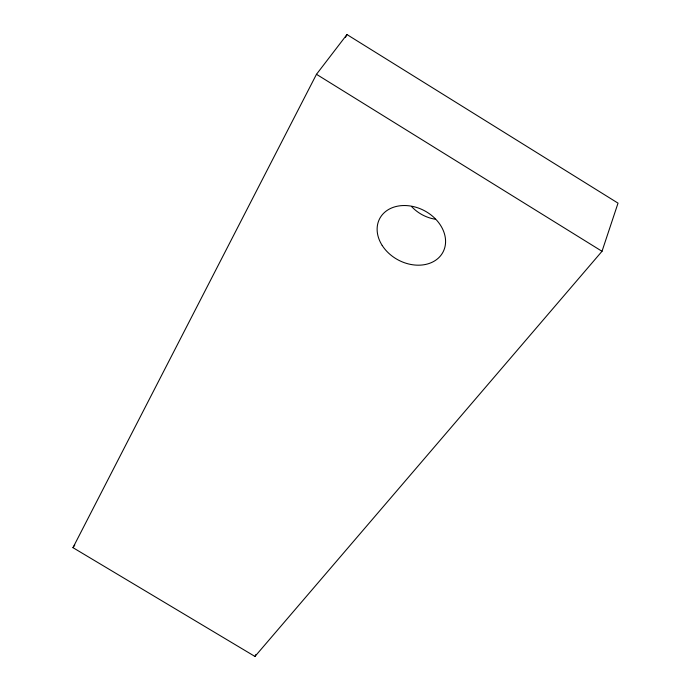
<?xml version="1.0" encoding="UTF-8"?>
<svg xmlns="http://www.w3.org/2000/svg" width="691" height="691" viewBox="0 0 691 691"><rect width="100%" height="100%" fill="white"/><g stroke="black" fill="none" stroke-linecap="round" stroke-linejoin="round"><path stroke-width="1.04" d="M602.016 251.291L618.03 203.145L346.96 34.55L316.478 74.3L72.97 547.661L254.962 656.45L602.016 251.291L316.478 74.3M254.962 656.45L255.903 654.507M345.457 37.418L346.96 34.55M72.97 547.661L74.775 544.974M435.304 219.228A34.118 27.597 27.9 0 1 411.758 206.739M382.218 245.486A35.802 27.899 28 0 0 441.463 254.599A35.802 27.899 28 0 0 410.368 205.996A35.802 27.899 28 0 0 382.218 245.486"/></g></svg>
